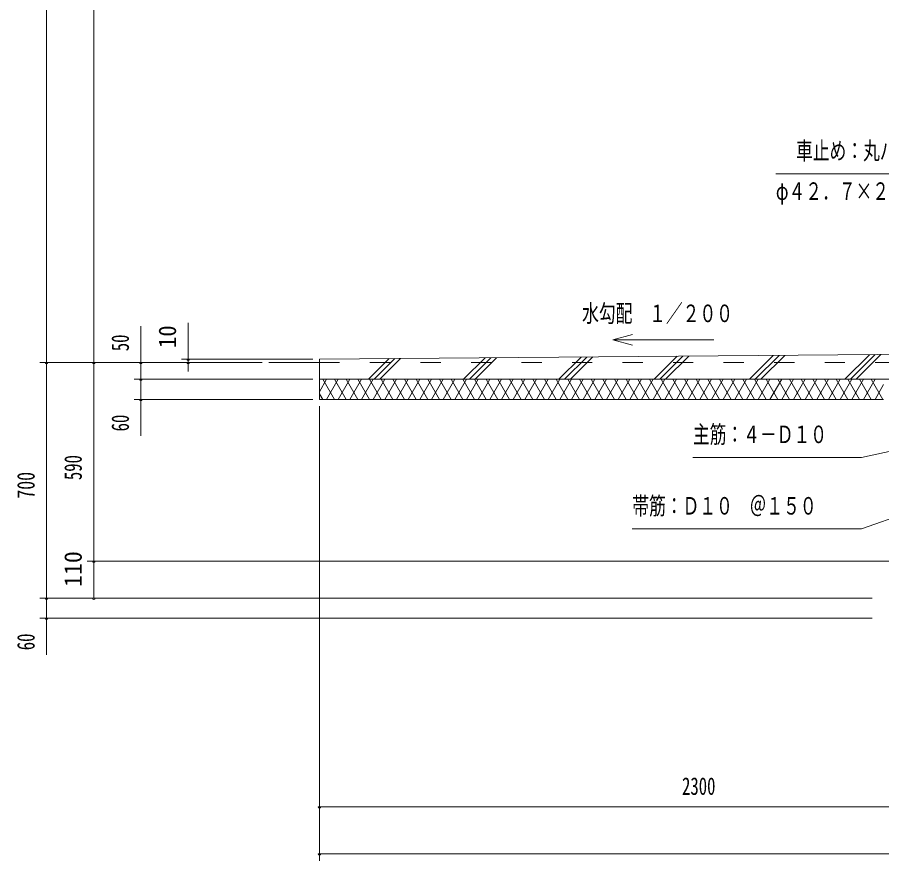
# Model space of a CAD drawing. Units: millimetres, scale not verified. Extents: x -35377 to 35393, y -16800 to 16800.
# Drawn here: x 8859 to 19124, y -3928 to 6093 of the extents above; entities that cross this region are included whole.
import ezdxf
from ezdxf.enums import TextEntityAlignment as Align

# ---------------------------------------------------------------- set-up
doc = ezdxf.new("R2010")
doc.units = ezdxf.units.MM
doc.header["$LTSCALE"] = 60
doc.linetypes.add('USER2', pattern=[10, 4, -6])
for name, color, linetype, lineweight in [('0-6_2-02BOLD', 7, 'Continuous', 18), ('0-7_2-12HIDDEN', 3, 'USER2', 18), ('0-A_2-52DIM', 3, 'Continuous', 18), ('0-B_2-62HATCH', 2, 'Continuous', 18)]:
    doc.layers.add(name, color=color, linetype=linetype, lineweight=lineweight)
doc.styles.add('ＭＳ ゴシック', font='')
doc.styles.get('ＭＳ ゴシック').set_extended_font_data('MS Gothic')

msp = doc.modelspace()

# ---------------------------------------------------------------- linework, layer by layer
at = {"layer": '0-6_2-02BOLD'}
for p, q in [((12447.22, 1991.89), (11847.23, 1991.89)), ((21444.03, 1791.89), (12447.22, 1791.89))]:
    msp.add_line(p, q, dxfattribs=at)
msp.add_lwpolyline([(19147.22, 1551.89), (12447.22, 1551.89), (12447.22, 2031.89), (21444.03, 2104.59)], dxfattribs=at)
at = {"layer": '0-7_2-12HIDDEN'}
msp.add_line((12447.22, 1991.89), (32247.23, 1991.89), dxfattribs=at)
at = {"layer": '0-A_2-52DIM'}
for p, q in [((9207.22, -1480.11), (9207.22, 11947.89)), ((9767.22, 11947.89), (9767.22, -808.11)), ((10887.22, 1884.54), (10887.22, 2463.89)), ((10327.22, 2423.89), (10327.22, 1119.89)), ((16164.28, 2322.33), (15932.46, 2260.21)), ((9127.22, 1991.89), (11767.22, 1991.89)), ((9223.22, 1991.89), (9191.22, 1991.89)), ((9783.22, 1991.89), (9751.22, 1991.89)), ((10343.22, 1991.89), (10311.22, 1991.89)), ((12367.22, 2031.89), (10807.22, 2031.89)), ((10903.22, 2031.89), (10871.22, 2031.89)), ((10903.22, 1991.89), (10871.22, 1991.89)), ((10247.22, 1791.89), (12367.22, 1791.89)), ((10343.22, 1791.89), (10311.22, 1791.89)), ((12367.22, 1551.89), (10247.22, 1551.89)), ((10343.22, 1551.89), (10311.22, 1551.89)), ((12447.22, -3928.11), (12447.22, 1471.89)), ((9687.22, -368.11), (20924.02, -368.11)), ((9783.22, -368.11), (9751.22, -368.11)), ((9127.23, -808.11), (19011.63, -808.11)), ((9223.22, -808.11), (9191.22, -808.11)), ((9783.22, -808.11), (9751.22, -808.11)), ((19011.63, -1048.11), (9127.23, -1048.11)), ((9223.22, -1048.11), (9191.22, -1048.11)), ((12463.22, -3288.11), (12431.22, -3288.11)), ((32247.23, -3288.11), (12447.22, -3288.11)), ((12463.22, -3848.1), (12431.22, -3848.1)), ((32247.23, -3848.1), (12447.22, -3848.1))]:
    msp.add_line(p, q, dxfattribs=at)
for points in [[(21396.15, 3370.25), (20107.23, 4231.89), (17867.23, 4231.89)], [(17132.46, 2260.21), (15932.46, 2260.21), (16164.28, 2198.1)], [(20957.47, 1314.95), (18882.52, 862.29), (16882.53, 862.29)], [(16162.53, 13.27), (18882.52, 13.27), (21054.99, 776.26)]]:
    msp.add_lwpolyline(points, dxfattribs=at)
for centre in [(9207.22, 1991.89), (9767.22, 1991.89), (10327.22, 1991.89), (10887.22, 2031.89), (10887.22, 1991.89), (10327.22, 1791.89), (10327.22, 1551.89), (9767.22, -368.11), (9207.22, -808.11), (9767.22, -808.11), (9207.22, -1048.11), (12447.22, -3288.11), (12447.22, -3848.1)]:
    msp.add_arc(centre, 16, 180, 0, dxfattribs=at)
at = {"layer": '0-B_2-62HATCH'}
for p, q in [((15291.12, 1791.89), (15554.99, 2055.76)), ((15623.44, 2056.32), (15359.01, 1791.89)), ((15426.88, 1791.89), (15691.89, 2056.89)), ((16422.5, 1791.89), (16695.79, 2065.18)), ((16490.38, 1791.89), (16764.24, 2065.75)), ((16832.68, 2066.32), (16558.26, 1791.89)), ((17553.87, 1791.89), (17836.59, 2074.61)), ((17621.75, 1791.89), (17905.04, 2075.18)), ((17973.48, 2075.74), (17689.63, 1791.89)), ((18685.24, 1791.89), (18977.39, 2084.04)), ((19045.84, 2084.61), (18753.12, 1791.89)), ((18821, 1791.89), (19114.28, 2085.17)), ((13028.38, 1791.89), (13273.39, 2036.9)), ((13341.84, 2037.47), (13096.26, 1791.89)), ((13164.15, 1791.89), (13410.29, 2038.03)), ((14159.75, 1791.89), (14414.19, 2046.33)), ((14482.64, 2046.89), (14227.63, 1791.89)), ((14295.52, 1791.89), (14551.09, 2047.46)), ((12532.26, 1791.88), (12447.22, 1644.59)), ((12624.64, 1551.89), (12486.07, 1791.89)), ((12532.26, 1551.89), (12670.82, 1791.89)), ((12624.63, 1791.89), (12763.2, 1551.89)), ((12809.39, 1791.89), (12670.82, 1551.89)), ((12901.76, 1551.89), (12763.2, 1791.89)), ((12809.38, 1551.89), (12947.95, 1791.89)), ((12901.76, 1791.89), (13040.32, 1551.89)), ((13086.51, 1791.89), (12947.94, 1551.89)), ((13178.89, 1551.89), (13040.32, 1791.89)), ((13086.51, 1551.89), (13225.07, 1791.89)), ((13178.89, 1791.89), (13317.46, 1551.89)), ((13363.64, 1791.89), (13225.07, 1551.89)), ((13456.01, 1551.89), (13317.46, 1791.89)), ((13363.64, 1551.89), (13502.2, 1791.89)), ((13456.02, 1791.89), (13594.58, 1551.89)), ((13640.76, 1791.89), (13502.2, 1551.89)), ((13733.14, 1551.89), (13594.58, 1791.89)), ((13640.77, 1551.89), (13779.33, 1791.89)), ((13733.14, 1791.89), (13871.71, 1551.89)), ((13917.9, 1791.89), (13779.33, 1551.89)), ((14010.27, 1551.89), (13871.71, 1791.89)), ((13917.9, 1551.89), (14056.46, 1791.89)), ((14010.27, 1791.89), (14148.83, 1551.89)), ((14195.02, 1791.89), (14056.46, 1551.89)), ((14287.4, 1551.89), (14148.83, 1791.89)), ((14195.02, 1551.89), (14333.59, 1791.89)), ((14287.4, 1791.89), (14425.96, 1551.89)), ((14472.15, 1791.89), (14333.59, 1551.89)), ((14564.53, 1551.89), (14425.96, 1791.89)), ((14472.15, 1551.89), (14610.72, 1791.89)), ((14564.53, 1791.89), (14703.09, 1551.89)), ((14749.28, 1791.89), (14610.72, 1551.89)), ((14841.66, 1551.89), (14703.09, 1791.89)), ((14749.28, 1551.89), (14887.84, 1791.89)), ((14841.66, 1791.89), (14980.22, 1551.89)), ((15026.41, 1791.89), (14887.85, 1551.89)), ((15118.79, 1551.89), (14980.22, 1791.89)), ((15026.41, 1551.89), (15164.97, 1791.89)), ((15118.79, 1791.89), (15257.35, 1551.89)), ((15303.54, 1791.89), (15164.97, 1551.89)), ((15257.35, 1791.89), (15395.91, 1551.89)), ((15303.54, 1551.89), (15442.1, 1791.89)), ((15534.48, 1551.89), (15395.92, 1791.89)), ((15442.1, 1551.89), (15580.66, 1791.89)), ((15534.48, 1791.89), (15673.04, 1551.89)), ((15719.23, 1791.89), (15580.67, 1551.89)), ((15811.61, 1551.89), (15673.04, 1791.89)), ((15719.23, 1551.89), (15857.79, 1791.89)), ((15811.61, 1791.89), (15950.17, 1551.89)), ((15996.36, 1791.89), (15857.79, 1551.89)), ((16088.74, 1551.89), (15950.17, 1791.89)), ((15996.36, 1551.89), (16134.92, 1791.89)), ((16088.73, 1791.89), (16227.3, 1551.89)), ((16273.49, 1791.89), (16134.92, 1551.89)), ((16365.86, 1551.89), (16227.3, 1791.89)), ((16273.49, 1551.89), (16412.05, 1791.89)), ((16504.43, 1551.89), (16365.86, 1791.89)), ((16550.62, 1791.89), (16412.05, 1551.89)), ((16642.99, 1551.89), (16504.43, 1791.89)), ((16689.18, 1791.89), (16550.62, 1551.89)), ((16642.99, 1791.89), (16781.56, 1551.89)), ((16827.74, 1791.89), (16689.18, 1551.89)), ((16920.12, 1551.89), (16781.56, 1791.89)), ((16827.75, 1551.89), (16966.31, 1791.89)), ((16920.12, 1791.89), (17058.68, 1551.89)), ((17104.87, 1791.89), (16966.31, 1551.89)), ((17197.25, 1551.89), (17058.69, 1791.89)), ((17104.87, 1551.89), (17243.44, 1791.89)), ((17197.25, 1791.89), (17335.82, 1551.89)), ((17382, 1791.89), (17243.44, 1551.89)), ((17474.38, 1551.89), (17335.82, 1791.89)), ((17382, 1551.89), (17520.57, 1791.89)), ((17612.94, 1551.89), (17474.38, 1791.89)), ((17659.13, 1791.89), (17520.57, 1551.89)), ((17751.51, 1551.89), (17612.94, 1791.89)), ((17797.69, 1791.89), (17659.13, 1551.89)), ((17751.51, 1791.89), (17890.07, 1551.89)), ((17936.26, 1791.89), (17797.69, 1551.89)), ((18028.64, 1551.89), (17890.07, 1791.89)), ((17936.26, 1551.89), (18074.82, 1791.89)), ((18028.64, 1791.89), (18167.2, 1551.89)), ((18213.38, 1791.89), (18074.82, 1551.89)), ((18305.76, 1551.89), (18167.2, 1791.89)), ((18213.39, 1551.89), (18351.95, 1791.89)), ((18305.76, 1791.89), (18444.33, 1551.89)), ((18490.51, 1791.89), (18351.95, 1551.89)), ((18582.89, 1551.89), (18444.33, 1791.89)), ((18490.51, 1551.89), (18629.08, 1791.89)), ((18582.89, 1791.89), (18721.46, 1551.89)), ((18767.64, 1791.89), (18629.08, 1551.89)), ((18721.46, 1791.89), (18860.02, 1551.89)), ((18767.64, 1551.89), (18906.21, 1791.89)), ((18998.58, 1551.89), (18860.02, 1791.89)), ((18906.21, 1551.89), (19044.77, 1791.89)), ((18998.58, 1791.89), (19137.15, 1551.89)), ((19147.22, 1729.34), (19044.77, 1551.89)), ((12447.22, 1619.18), (12486.07, 1551.89))]:
    msp.add_line(p, q, dxfattribs=at)

# ---------------------------------------------------------------- texts
at = {"layer": '0-A_2-52DIM', "color": 7, "style": 'ＭＳ ゴシック', "width": 0.7}
for s, p in [('車止め：丸パイプ', (18107.23, 4340.32)), ('φ４２．７×２．３', (17867.23, 3860.31)), ('水勾配\u3000１／２００', (15566.91, 2408.64)), ('主筋：４－Ｄ１０', (16882.53, 970.71)), ('帯筋：Ｄ１０\u3000＠１５０', (16162.53, 121.7)), ('2300', (16752.93, -3208.11))]:
    msp.add_text(s, height=208.4, dxfattribs=at).set_placement(p, align=Align.BOTTOM_LEFT)
at = {"layer": '0-A_2-52DIM', "color": 7, "style": 'ＭＳ ゴシック'}
for s, width, p in [('10', 0.95, (10807.22, 2163.18)), ('50', 0.7, (10247.22, 2125.14)), ('60', 0.7, (10247.22, 1172.5)), ('590', 0.7, (9687.22, 593.68)), ('700', 0.75, (9127.23, 372.68)), ('60', 0.7, (9127.23, -1427.5))]:
    msp.add_text(s, height=208.4, rotation=90, dxfattribs=dict(at, width=width)).set_placement(p, align=Align.BOTTOM_LEFT)
msp.add_text('110', height=208.4, rotation=90, dxfattribs=at).set_placement((9687.22, -675.8), align=Align.BOTTOM_LEFT)

doc.saveas('drawing.dxf')
